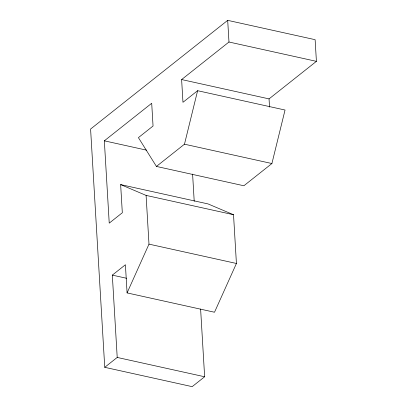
<?xml version="1.0" encoding="UTF-8"?>
<svg xmlns="http://www.w3.org/2000/svg" width="407" height="407" viewBox="0 0 407 407"><rect width="100%" height="100%" fill="white"/><g stroke="black" fill="none" stroke-linecap="round" stroke-linejoin="round"><path stroke-width="0.61" d="M156.436 166.432L184.478 144.2L197.614 90.695L285.042 110.027L271.907 163.533L243.864 185.765L156.436 166.432L138.411 137.632L153.052 126.017L151.704 103.276L104.34 140.822L109.229 223.138L122.319 212.759L120.645 184.6L208.074 203.932L233.526 214.728L236.421 263.466L214.509 312.24L127.081 292.908L125.407 264.748L112.322 275.122L117.211 357.438L104.747 367.318L90.588 129.044L227.691 20.35L315.125 39.683L316.412 61.345L269.047 98.891L181.619 79.558L182.967 102.305L197.614 90.695M127.081 292.908L148.993 244.134L146.093 195.401L120.645 184.6M181.619 79.558L228.978 42.013L316.412 61.345M200.615 309.02L204.64 376.77L192.175 386.65L104.747 367.318M184.478 144.2L271.907 163.533M104.34 140.822L146.505 150.147M146.093 195.401L233.526 214.728M148.993 244.134L236.421 263.466M112.322 275.122L126.582 278.276M117.211 357.438L204.64 376.77M269.047 98.891L269.536 107.107M227.691 20.35L228.978 42.013M192.597 174.084L194.215 201.312"/></g></svg>
